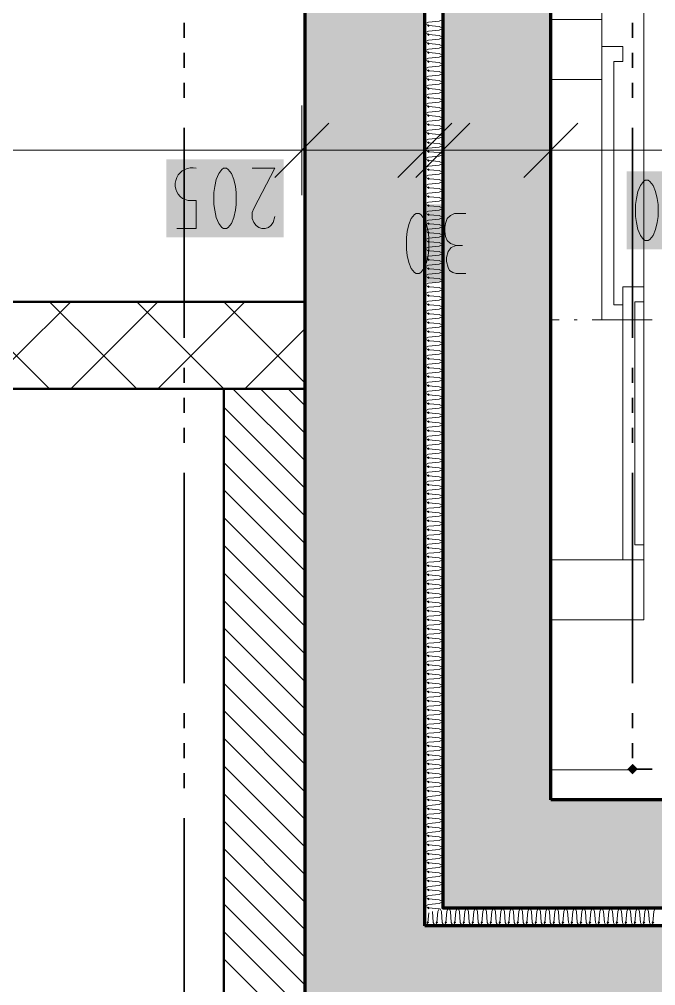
# Model space of a CAD drawing. Header units: millimetres. Extents: x 0 to 594, y 0 to 420.
# Drawn here: x 123.15 to 132.86, y 180.45 to 195.19 of the extents above; entities that cross this region are included whole.
import ezdxf

# ---------------------------------------------------------------- set-up
doc = ezdxf.new("R2010")
doc.units = ezdxf.units.MM
doc.header["$LTSCALE"] = 8
for name, color, linetype in [('PDF_Koty delkove', 7, 'Continuous'), ('PDF_Kuchyne', 7, 'Continuous'), ('PDF_Pozarni useky', 7, 'Continuous'), ('PDF_Pricky sadrokarton', 7, 'Continuous'), ('PDF_Pricky zdene', 7, 'Continuous'), ('PDF_Steny obvodove nosne', 7, 'Continuous'), ('PDF_Steny sendvic', 7, 'Continuous'), ('PDF_Steny vnitrni', 7, 'Continuous'), ('PDF_Vytah', 7, 'Continuous')]:
    doc.layers.add(name, color=color, linetype=linetype)

msp = doc.modelspace()

# ---------------------------------------------------------------- linework, layer by layer
at = {"layer": 'PDF_Koty delkove', "lineweight": 18}
for points in [[(127.46, 193.882), (127.46, 193.196), (127.46, 192.509)], [(129.338, 193.882), (129.338, 193.196), (129.338, 192.509)], [(129.612, 193.882), (129.612, 193.196), (129.612, 192.509)], [(131.261, 193.882), (131.261, 193.196), (131.261, 192.509)], [(127.872, 193.608), (127.048, 192.783)], [(129.75, 193.608), (128.925, 192.783)], [(130.025, 193.608), (129.2, 192.783)], [(131.673, 193.608), (130.849, 192.783)], [(201.784, 193.196), (201.348, 193.196), (199.465, 193.196), (196.56, 193.196), (196.288, 193.196), (188.595, 193.196), (187.267, 193.196), (178.291, 193.196), (176.368, 193.196), (151.365, 193.196), (149.67, 193.196), (131.261, 193.196), (129.612, 193.196), (129.338, 193.196), (127.46, 193.196), (111.57, 193.196), (110.242, 193.196)], [(126.705, 192.921), (127.048, 192.921), (126.729, 192.31), (126.705, 192.249), (126.705, 192.157), (126.729, 192.096), (126.766, 192.051), (126.803, 192.02), (126.852, 192.005), (126.9, 192.005), (126.95, 192.02), (126.986, 192.051), (127.023, 192.096), (127.048, 192.187)], [(132.821, 191.898), (132.857, 191.989), (132.882, 192.096), (132.895, 192.187), (132.895, 192.37), (132.882, 192.462), (132.857, 192.569), (132.821, 192.661), (132.772, 192.722), (132.747, 192.738), (132.699, 192.738), (132.674, 192.722), (132.626, 192.661), (132.589, 192.569), (132.565, 192.462), (132.552, 192.37)], [(132.552, 192.37), (132.552, 192.187), (132.565, 192.096), (132.589, 191.989), (132.626, 191.898), (132.674, 191.836), (132.699, 191.822), (132.747, 191.822), (132.772, 191.836), (132.821, 191.898)], [(129.361, 192.065), (129.324, 192.157), (129.276, 192.218), (129.251, 192.234), (129.203, 192.234), (129.178, 192.218), (129.129, 192.157), (129.092, 192.065), (129.068, 191.958), (129.056, 191.867)], [(129.961, 192.234), (129.79, 192.234), (129.729, 192.203), (129.68, 192.157), (129.655, 192.081), (129.643, 192.02), (129.643, 191.958), (129.655, 191.882), (129.68, 191.822), (129.729, 191.776), (129.814, 191.745)], [(129.056, 191.867), (129.056, 191.683), (129.068, 191.593), (129.092, 191.486), (129.129, 191.394), (129.178, 191.333), (129.203, 191.318), (129.251, 191.318), (129.276, 191.333), (129.324, 191.394), (129.361, 191.486), (129.386, 191.593), (129.399, 191.683), (129.399, 191.867), (129.386, 191.958), (129.361, 192.065)], [(129.961, 191.318), (129.814, 191.318), (129.765, 191.333), (129.716, 191.364), (129.691, 191.41), (129.667, 191.5), (129.667, 191.562), (129.691, 191.653), (129.741, 191.715), (129.814, 191.745), (129.911, 191.745)]]:
    msp.add_lwpolyline(points, dxfattribs=at)
msp.add_lwpolyline([(125.555, 192.005), (125.849, 192.005), (125.849, 192.432), (125.726, 192.432), (125.641, 192.463, -0.843855), (125.849, 192.921)], format="xyb", dxfattribs=at)
msp.add_lwpolyline([(126.118, 192.553), (126.118, 192.37), (126.131, 192.28), (126.155, 192.172), (126.192, 192.081), (126.24, 192.02), (126.265, 192.005), (126.313, 192.005), (126.338, 192.02), (126.387, 192.081), (126.423, 192.172), (126.448, 192.28), (126.461, 192.37), (126.461, 192.553), (126.448, 192.645), (126.423, 192.752), (126.387, 192.844), (126.338, 192.905), (126.313, 192.921), (126.265, 192.921), (126.24, 192.905), (126.192, 192.844), (126.155, 192.752), (126.131, 192.645)], close=True, dxfattribs=at)
at = {"layer": 'PDF_Koty delkove', "color": 7, "lineweight": 18, "true_color": 0xffffff, "transparency": 33554559}
for points in [[(127.185, 193.058), (125.394, 193.058), (127.185, 191.867), (125.394, 191.867)], [(134.206, 192.875), (132.415, 192.875), (134.206, 191.684), (132.415, 191.684)], [(130.123, 192.371), (128.919, 192.371), (130.123, 191.181), (128.919, 191.181)]]:
    msp.add_solid(points, dxfattribs=at)
at = {"layer": 'PDF_Kuchyne', "lineweight": 13}
for points in [[(126.269, 189.557), (120.774, 189.557), (110.242, 189.557), (110.242, 184.062), (120.774, 184.062), (120.774, 173.071), (115.279, 173.071), (115.279, 167.576), (126.269, 167.576), (126.269, 173.071)], [(126.269, 173.071), (126.269, 189.557)]]:
    msp.add_lwpolyline(points, dxfattribs=at)
at = {"layer": 'PDF_Pozarni useky', "lineweight": 35}
for points in [[(125.665, 194.913), (125.665, 195.142)], [(132.507, 194.913), (132.507, 195.142)], [(125.665, 194.455), (125.665, 194.684)], [(132.507, 194.455), (132.507, 194.684)], [(125.665, 193.997), (125.665, 194.226)], [(132.507, 193.997), (132.507, 194.226)], [(125.665, 190.334), (125.665, 193.539)], [(132.507, 190.334), (132.507, 193.539)], [(125.665, 189.647), (125.665, 189.876)], [(132.507, 189.647), (132.507, 189.876)], [(125.665, 189.189), (125.665, 189.418)], [(132.507, 189.189), (132.507, 189.418)], [(125.665, 188.731), (125.665, 188.96)], [(132.507, 188.731), (132.507, 188.96)], [(125.665, 185.067), (125.665, 188.273)], [(132.507, 185.067), (132.507, 188.273)], [(125.665, 184.38), (125.665, 184.609)], [(132.507, 184.38), (132.507, 184.609)], [(125.665, 183.922), (125.665, 184.151)], [(132.507, 183.922), (132.507, 184.151)], [(132.807, 183.753), (132.578, 183.753)], [(125.665, 183.465), (125.665, 183.693)], [(125.665, 179.801), (125.665, 183.007)]]:
    msp.add_lwpolyline(points, dxfattribs=at)
at = {"layer": 'PDF_Pozarni useky', "lineweight": 35, "transparency": 33554559}
for points in [[(132.587, 183.753), (132.507, 183.673), (132.507, 183.833), (132.426, 183.753)], [(132.507, 183.673), (132.426, 183.753), (132.587, 183.753), (132.507, 183.833)]]:
    msp.add_solid(points, dxfattribs=at)
at = {"layer": 'PDF_Pricky sadrokarton', "lineweight": 50}
msp.add_lwpolyline([(126.269, 171.194), (126.269, 167.576), (127.643, 167.576), (127.643, 171.194), (127.506, 171.194), (127.506, 189.557), (126.269, 189.557)], close=True, dxfattribs=at)
at = {"layer": 'PDF_Pricky sadrokarton', "lineweight": 9}
for points in [[(127.506, 188.461), (126.409, 189.557)], [(127.506, 188.882), (126.83, 189.557)], [(127.506, 189.303), (127.251, 189.557)], [(127.506, 188.04), (126.269, 189.276)], [(127.506, 187.619), (126.269, 188.855)], [(127.506, 187.198), (126.269, 188.434)], [(127.506, 186.777), (126.269, 188.013)], [(127.506, 186.356), (126.269, 187.592)], [(127.506, 185.935), (126.269, 187.171)], [(126.269, 187.171), (126.269, 187.171)], [(127.506, 185.514), (126.269, 186.75)], [(127.506, 185.093), (126.269, 186.329)], [(127.506, 184.672), (126.269, 185.908)], [(127.506, 184.251), (126.269, 185.488)], [(127.506, 183.83), (126.269, 185.067)], [(127.506, 183.409), (126.269, 184.646)], [(127.506, 182.988), (126.269, 184.225)], [(127.506, 182.567), (126.269, 183.804)], [(127.506, 182.146), (126.269, 183.383)], [(127.506, 181.725), (126.269, 182.962)], [(127.506, 181.304), (126.269, 182.541)], [(127.506, 180.883), (126.269, 182.12)], [(127.506, 180.462), (126.269, 181.699)], [(127.506, 180.042), (126.269, 181.278)], [(127.506, 179.621), (126.269, 180.857)]]:
    msp.add_lwpolyline(points, dxfattribs=at)
at = {"layer": 'PDF_Pricky zdene', "lineweight": 50}
msp.add_lwpolyline([(111.57, 189.557), (127.506, 189.557), (127.506, 190.885), (127.46, 190.885), (111.57, 190.885)], dxfattribs=at)
at = {"layer": 'PDF_Pricky zdene', "lineweight": 9}
for points in [[(123.613, 189.557), (123.11, 190.061), (122.285, 190.885)], [(123.934, 190.885), (123.11, 190.061), (122.606, 189.557)], [(124.941, 189.557), (124.438, 190.061), (123.613, 190.885)], [(125.262, 190.885), (124.438, 190.061), (123.934, 189.557)], [(126.269, 189.557), (125.766, 190.061), (124.941, 190.885)], [(126.59, 190.885), (125.766, 190.061), (125.262, 189.557)], [(127.506, 189.649), (127.094, 190.061), (126.269, 190.885)], [(127.506, 190.473), (127.094, 190.061), (126.59, 189.557)]]:
    msp.add_lwpolyline(points, dxfattribs=at)
at = {"layer": 'PDF_Steny obvodove nosne', "lineweight": 70}
for points in [[(127.506, 200.319), (127.506, 190.885), (127.506, 189.557), (127.506, 181.36)], [(129.338, 181.36), (129.338, 181.543), (129.338, 200.136), (129.338, 200.319)], [(127.506, 181.36), (127.506, 179.528), (129.109, 179.528), (135.153, 179.528), (137.352, 179.528), (149.487, 179.528), (149.487, 173.529), (149.487, 171.194), (149.487, 145.412), (149.487, 143.26), (151.319, 143.26)], [(151.319, 145.275), (151.319, 181.36), (149.487, 181.36), (129.338, 181.36)]]:
    msp.add_lwpolyline(points, dxfattribs=at)
at = {"layer": 'PDF_Steny obvodove nosne', "color": 9, "lineweight": 9, "true_color": 0xc0c0c0, "transparency": 33554559}
for points in [[(127.506, 200.319), (127.506, 181.36), (129.338, 200.319), (129.338, 181.36)], [(127.506, 179.528), (149.487, 179.528), (127.506, 181.36), (149.487, 181.36)]]:
    msp.add_solid(points, dxfattribs=at)
at = {"layer": 'PDF_Steny sendvic', "lineweight": 35}
for points in [[(129.338, 181.543), (129.338, 181.36), (149.487, 181.36), (151.319, 181.36), (151.365, 181.36), (151.365, 181.635), (151.319, 181.635), (131.261, 181.635), (129.612, 181.635), (129.612, 200.044), (131.261, 200.044), (151.319, 200.044), (151.365, 200.044), (151.365, 200.319), (151.319, 200.319), (129.338, 200.319), (129.338, 200.136)], [(129.338, 200.136), (129.338, 181.543)]]:
    msp.add_lwpolyline(points, dxfattribs=at)
at = {"layer": 'PDF_Steny sendvic', "lineweight": 9}
for points in [[(129.393, 195.153), (129.338, 195.126)], [(129.338, 195.126), (129.393, 195.098)], [(129.393, 195.153), (129.557, 195.167)], [(129.557, 195.085), (129.393, 195.098)], [(129.557, 195.167), (129.612, 195.192)], [(129.557, 195.085), (129.557, 195.085)], [(129.612, 195.06), (129.557, 195.085)], [(129.393, 195.016), (129.338, 194.988)], [(129.338, 194.988), (129.393, 194.961)], [(129.393, 195.016), (129.557, 195.029)], [(129.557, 194.947), (129.393, 194.961)], [(129.557, 195.029), (129.612, 195.054)], [(129.557, 194.947), (129.557, 194.947)], [(129.612, 194.923), (129.557, 194.947)], [(129.393, 194.879), (129.338, 194.851)], [(129.338, 194.851), (129.393, 194.824)], [(129.393, 194.879), (129.557, 194.892)], [(129.557, 194.81), (129.393, 194.824)], [(129.557, 194.892), (129.612, 194.917)], [(129.557, 194.81), (129.557, 194.81)], [(129.612, 194.785), (129.557, 194.81)], [(129.393, 194.741), (129.338, 194.714)], [(129.338, 194.714), (129.393, 194.686)], [(129.393, 194.741), (129.557, 194.755)], [(129.557, 194.673), (129.393, 194.686)], [(129.557, 194.755), (129.612, 194.779)], [(129.557, 194.673), (129.557, 194.673)], [(129.612, 194.648), (129.557, 194.673)], [(129.557, 194.617), (129.612, 194.642)], [(129.557, 194.617), (129.393, 194.604), (129.338, 194.576)], [(129.338, 194.576), (129.393, 194.549)], [(129.557, 194.535), (129.393, 194.549)], [(129.557, 194.535), (129.557, 194.535)], [(129.612, 194.51), (129.557, 194.535)], [(129.557, 194.48), (129.612, 194.505)], [(129.393, 194.466), (129.338, 194.439)], [(129.338, 194.439), (129.393, 194.411)], [(129.393, 194.466), (129.557, 194.48)], [(129.557, 194.398), (129.393, 194.411)], [(129.393, 194.329), (129.557, 194.343)], [(129.557, 194.398), (129.557, 194.398)], [(129.612, 194.373), (129.557, 194.398)], [(129.557, 194.343), (129.612, 194.367)], [(129.393, 194.329), (129.338, 194.302)], [(129.338, 194.302), (129.393, 194.274)], [(129.557, 194.26), (129.393, 194.274)], [(129.393, 194.192), (129.557, 194.205)], [(129.557, 194.26), (129.557, 194.26)], [(129.612, 194.236), (129.557, 194.26)], [(129.557, 194.205), (129.612, 194.23)], [(129.393, 194.192), (129.338, 194.164)], [(129.338, 194.164), (129.393, 194.137)], [(129.393, 194.054), (129.338, 194.027)], [(129.557, 194.123), (129.393, 194.137)], [(129.393, 194.054), (129.557, 194.068)], [(129.557, 194.123), (129.557, 194.123)], [(129.612, 194.098), (129.557, 194.123)], [(129.557, 194.068), (129.612, 194.093)], [(129.338, 194.027), (129.393, 193.999)], [(129.393, 193.917), (129.338, 193.889)], [(129.557, 193.986), (129.393, 193.999)], [(129.393, 193.917), (129.557, 193.93)], [(129.557, 193.986), (129.557, 193.986)], [(129.612, 193.961), (129.557, 193.986)], [(129.557, 193.93), (129.612, 193.955)], [(129.338, 193.889), (129.393, 193.862)], [(129.393, 193.779), (129.338, 193.752)], [(129.557, 193.848), (129.393, 193.862)], [(129.393, 193.779), (129.557, 193.793)], [(129.557, 193.848), (129.557, 193.848)], [(129.612, 193.824), (129.557, 193.848)], [(129.557, 193.793), (129.612, 193.818)], [(129.338, 193.752), (129.393, 193.725)], [(129.393, 193.642), (129.338, 193.615)], [(129.338, 193.615), (129.393, 193.587)], [(129.557, 193.711), (129.393, 193.725)], [(129.393, 193.642), (129.557, 193.656)], [(129.557, 193.711), (129.557, 193.711)], [(129.612, 193.686), (129.557, 193.711)], [(129.557, 193.656), (129.612, 193.68)], [(129.393, 193.505), (129.338, 193.477)], [(129.338, 193.477), (129.393, 193.45)], [(129.557, 193.574), (129.393, 193.587)], [(129.393, 193.505), (129.557, 193.518)], [(129.557, 193.574), (129.557, 193.574)], [(129.612, 193.549), (129.557, 193.574)], [(129.557, 193.518), (129.612, 193.543)], [(129.393, 193.367), (129.338, 193.34)], [(129.338, 193.34), (129.393, 193.312)], [(129.557, 193.436), (129.393, 193.45)], [(129.393, 193.367), (129.557, 193.381)], [(129.557, 193.299), (129.393, 193.312)], [(129.557, 193.436), (129.557, 193.436)], [(129.612, 193.411), (129.557, 193.436)], [(129.557, 193.381), (129.612, 193.406)], [(129.393, 193.23), (129.338, 193.202)], [(129.338, 193.202), (129.393, 193.175)], [(129.393, 193.23), (129.557, 193.244)], [(129.557, 193.161), (129.393, 193.175)], [(129.557, 193.299), (129.557, 193.299)], [(129.612, 193.274), (129.557, 193.299)], [(129.557, 193.244), (129.612, 193.268)], [(129.393, 193.093), (129.338, 193.065)], [(129.338, 193.065), (129.393, 193.038)], [(129.393, 193.093), (129.557, 193.106)], [(129.557, 193.024), (129.393, 193.038)], [(129.557, 193.161), (129.557, 193.161)], [(129.612, 193.137), (129.557, 193.161)], [(129.557, 193.106), (129.612, 193.131)], [(129.557, 193.024), (129.557, 193.024)], [(129.612, 192.999), (129.557, 193.024)], [(129.393, 192.955), (129.338, 192.928)], [(129.338, 192.928), (129.393, 192.9)], [(129.393, 192.955), (129.557, 192.969)], [(129.557, 192.887), (129.393, 192.9)], [(129.557, 192.969), (129.612, 192.993)], [(129.557, 192.887), (129.557, 192.887)], [(129.612, 192.862), (129.557, 192.887)], [(129.393, 192.818), (129.338, 192.79)], [(129.338, 192.79), (129.393, 192.763)], [(129.393, 192.818), (129.557, 192.831)], [(129.557, 192.749), (129.393, 192.763)], [(129.557, 192.831), (129.612, 192.856)], [(129.557, 192.749), (129.557, 192.749)], [(129.612, 192.724), (129.557, 192.749)], [(129.393, 192.68), (129.338, 192.653)], [(129.338, 192.653), (129.393, 192.625)], [(129.393, 192.68), (129.557, 192.694)], [(129.557, 192.612), (129.393, 192.625)], [(129.557, 192.694), (129.612, 192.719)], [(129.557, 192.612), (129.557, 192.612)], [(129.612, 192.587), (129.557, 192.612)], [(129.557, 192.557), (129.612, 192.581)], [(129.393, 192.543), (129.338, 192.516)], [(129.338, 192.516), (129.393, 192.488)], [(129.393, 192.543), (129.557, 192.557)], [(129.557, 192.474), (129.393, 192.488)], [(129.557, 192.474), (129.557, 192.474)], [(129.612, 192.45), (129.557, 192.474)], [(129.557, 192.419), (129.612, 192.444)], [(129.393, 192.406), (129.338, 192.378)], [(129.338, 192.378), (129.393, 192.351)], [(129.393, 192.406), (129.557, 192.419)], [(129.557, 192.337), (129.393, 192.351)], [(129.393, 192.268), (129.557, 192.282)], [(129.557, 192.337), (129.557, 192.337)], [(129.612, 192.312), (129.557, 192.337)], [(129.557, 192.282), (129.612, 192.307)], [(129.393, 192.268), (129.338, 192.241)], [(129.338, 192.241), (129.393, 192.213)], [(129.393, 192.131), (129.338, 192.103)], [(129.557, 192.2), (129.393, 192.213)], [(129.393, 192.131), (129.557, 192.144)], [(129.557, 192.2), (129.557, 192.2)], [(129.612, 192.175), (129.557, 192.2)], [(129.557, 192.144), (129.612, 192.169)], [(129.338, 192.103), (129.393, 192.076)], [(129.393, 191.993), (129.338, 191.966)], [(129.557, 192.062), (129.393, 192.076)], [(129.393, 191.993), (129.557, 192.007)], [(129.557, 192.062), (129.557, 192.062)], [(129.612, 192.038), (129.557, 192.062)], [(129.557, 192.007), (129.612, 192.032)], [(129.338, 191.966), (129.393, 191.939)], [(129.393, 191.856), (129.338, 191.829)], [(129.557, 191.925), (129.393, 191.939)], [(129.393, 191.856), (129.557, 191.87)], [(129.557, 191.925), (129.557, 191.925)], [(129.612, 191.9), (129.557, 191.925)], [(129.557, 191.87), (129.612, 191.894)], [(129.338, 191.829), (129.393, 191.801)], [(129.557, 191.732), (129.393, 191.719), (129.338, 191.691)], [(129.338, 191.691), (129.393, 191.664)], [(129.557, 191.788), (129.393, 191.801)], [(129.557, 191.788), (129.557, 191.788)], [(129.557, 191.788), (129.557, 191.788)], [(129.612, 191.763), (129.557, 191.788)], [(129.557, 191.732), (129.612, 191.757)], [(129.557, 191.595), (129.393, 191.581), (129.338, 191.554)], [(129.338, 191.554), (129.393, 191.526)], [(129.557, 191.65), (129.393, 191.664)], [(129.557, 191.65), (129.557, 191.65)], [(129.612, 191.625), (129.557, 191.65)], [(129.557, 191.595), (129.612, 191.62)], [(129.557, 191.458), (129.393, 191.444), (129.338, 191.416)], [(129.338, 191.416), (129.393, 191.389)], [(129.557, 191.513), (129.393, 191.526)], [(129.557, 191.513), (129.557, 191.513)], [(129.612, 191.488), (129.557, 191.513)], [(129.557, 191.458), (129.612, 191.482)], [(129.557, 191.32), (129.393, 191.307), (129.338, 191.279)], [(129.338, 191.279), (129.393, 191.252)], [(129.557, 191.375), (129.393, 191.389)], [(129.557, 191.238), (129.393, 191.252)], [(129.557, 191.375), (129.557, 191.375)], [(129.612, 191.351), (129.557, 191.375)], [(129.557, 191.32), (129.612, 191.345)], [(129.557, 191.183), (129.393, 191.169), (129.338, 191.142)], [(129.338, 191.142), (129.393, 191.114)], [(129.557, 191.101), (129.393, 191.114)], [(129.557, 191.238), (129.557, 191.238)], [(129.612, 191.213), (129.557, 191.238)], [(129.557, 191.183), (129.612, 191.208)], [(129.557, 191.101), (129.557, 191.101)], [(129.612, 191.076), (129.557, 191.101)], [(129.393, 191.032), (129.338, 191.004)], [(129.338, 191.004), (129.393, 190.977)], [(129.393, 191.032), (129.557, 191.045)], [(129.557, 190.963), (129.393, 190.977)], [(129.557, 191.045), (129.612, 191.07)], [(129.557, 190.963), (129.557, 190.963)], [(129.612, 190.939), (129.557, 190.963)], [(129.557, 190.908), (129.393, 190.894), (129.338, 190.867)], [(129.338, 190.867), (129.393, 190.839)], [(129.557, 190.826), (129.393, 190.839)], [(129.557, 190.908), (129.612, 190.933)], [(129.557, 190.826), (129.557, 190.826)], [(129.612, 190.801), (129.557, 190.826)], [(129.557, 190.771), (129.393, 190.757), (129.338, 190.73)], [(129.338, 190.73), (129.393, 190.702)], [(129.557, 190.688), (129.393, 190.702)], [(129.557, 190.771), (129.612, 190.795)], [(129.557, 190.688), (129.557, 190.688)], [(129.612, 190.664), (129.557, 190.688)], [(129.557, 190.633), (129.612, 190.658)], [(129.557, 190.633), (129.393, 190.62), (129.338, 190.592)], [(129.338, 190.592), (129.393, 190.565)], [(129.557, 190.551), (129.393, 190.565)], [(129.557, 190.551), (129.557, 190.551)], [(129.612, 190.526), (129.557, 190.551)], [(129.557, 190.496), (129.612, 190.521)], [(129.557, 190.496), (129.393, 190.482), (129.338, 190.455)], [(129.338, 190.455), (129.393, 190.427)], [(129.557, 190.414), (129.393, 190.427)], [(129.557, 190.414), (129.557, 190.414)], [(129.612, 190.389), (129.557, 190.414)], [(129.557, 190.359), (129.612, 190.383)], [(129.393, 190.345), (129.338, 190.317)], [(129.338, 190.317), (129.393, 190.29)], [(129.557, 190.221), (129.393, 190.208), (129.338, 190.18)], [(129.393, 190.345), (129.557, 190.359)], [(129.557, 190.276), (129.393, 190.29)], [(129.557, 190.276), (129.557, 190.276)], [(129.612, 190.252), (129.557, 190.276)], [(129.557, 190.221), (129.612, 190.246)], [(129.338, 190.18), (129.393, 190.153)], [(129.557, 190.084), (129.393, 190.07), (129.338, 190.043)], [(129.557, 190.139), (129.393, 190.153)], [(129.557, 190.139), (129.557, 190.139)], [(129.612, 190.114), (129.557, 190.139)], [(129.557, 190.084), (129.612, 190.108)], [(129.338, 190.043), (129.393, 190.015)], [(129.557, 189.946), (129.393, 189.933), (129.338, 189.905)], [(129.557, 190.002), (129.393, 190.015)], [(129.557, 190.002), (129.557, 190.002)], [(129.612, 189.977), (129.557, 190.002)], [(129.557, 189.946), (129.612, 189.971)], [(129.338, 189.905), (129.393, 189.878)], [(129.557, 189.809), (129.393, 189.795), (129.338, 189.768)], [(129.557, 189.864), (129.393, 189.878)], [(129.557, 189.864), (129.557, 189.864)], [(129.612, 189.839), (129.557, 189.864)], [(129.557, 189.809), (129.612, 189.834)], [(129.338, 189.768), (129.393, 189.74)], [(129.557, 189.672), (129.393, 189.658), (129.338, 189.631)], [(129.338, 189.631), (129.393, 189.603)], [(129.557, 189.727), (129.393, 189.74)], [(129.557, 189.727), (129.557, 189.727)], [(129.612, 189.702), (129.557, 189.727)], [(129.557, 189.672), (129.612, 189.696)], [(129.557, 189.534), (129.393, 189.521), (129.338, 189.493)], [(129.338, 189.493), (129.393, 189.466)], [(129.557, 189.589), (129.393, 189.603)], [(129.557, 189.589), (129.557, 189.589)], [(129.612, 189.565), (129.557, 189.589)], [(129.557, 189.534), (129.612, 189.559)], [(129.557, 189.397), (129.393, 189.383), (129.338, 189.356)], [(129.338, 189.356), (129.393, 189.328)], [(129.557, 189.452), (129.393, 189.466)], [(129.557, 189.452), (129.557, 189.452)], [(129.612, 189.427), (129.557, 189.452)], [(129.557, 189.397), (129.612, 189.422)], [(129.557, 189.259), (129.393, 189.246), (129.338, 189.218)], [(129.338, 189.218), (129.393, 189.191)], [(129.557, 189.315), (129.393, 189.328)], [(129.557, 189.177), (129.393, 189.191)], [(129.557, 189.315), (129.557, 189.315)], [(129.612, 189.29), (129.557, 189.315)], [(129.557, 189.259), (129.612, 189.284)], [(129.557, 189.122), (129.393, 189.108), (129.338, 189.081)], [(129.338, 189.081), (129.393, 189.054)], [(129.557, 189.04), (129.393, 189.054)], [(129.557, 189.177), (129.557, 189.177)], [(129.612, 189.153), (129.557, 189.177)], [(129.557, 189.122), (129.612, 189.147)], [(129.557, 189.04), (129.557, 189.04)], [(129.612, 189.015), (129.557, 189.04)], [(129.557, 188.985), (129.393, 188.971), (129.338, 188.944)], [(129.338, 188.944), (129.393, 188.916)], [(129.557, 188.903), (129.393, 188.916)], [(129.557, 188.985), (129.612, 189.009)], [(129.557, 188.903), (129.557, 188.903)], [(129.612, 188.878), (129.557, 188.903)], [(129.557, 188.847), (129.393, 188.834), (129.338, 188.806)], [(129.338, 188.806), (129.393, 188.779)], [(129.557, 188.765), (129.393, 188.779)], [(129.557, 188.847), (129.612, 188.872)], [(129.557, 188.765), (129.557, 188.765)], [(129.612, 188.74), (129.557, 188.765)], [(129.557, 188.71), (129.393, 188.696), (129.338, 188.669)], [(129.338, 188.669), (129.393, 188.641)], [(129.557, 188.628), (129.393, 188.641)], [(129.557, 188.71), (129.612, 188.735)], [(129.557, 188.628), (129.557, 188.628)], [(129.612, 188.603), (129.557, 188.628)], [(129.557, 188.573), (129.612, 188.597)], [(129.557, 188.573), (129.393, 188.559), (129.338, 188.531)], [(129.338, 188.531), (129.393, 188.504)], [(129.557, 188.49), (129.393, 188.504)], [(129.557, 188.49), (129.557, 188.49)], [(129.612, 188.466), (129.557, 188.49)], [(129.557, 188.435), (129.612, 188.46)], [(129.393, 188.422), (129.338, 188.394)], [(129.338, 188.394), (129.393, 188.367)], [(129.393, 188.422), (129.557, 188.435)], [(129.557, 188.353), (129.393, 188.367)], [(129.393, 188.284), (129.557, 188.298)], [(129.557, 188.353), (129.557, 188.353)], [(129.612, 188.328), (129.557, 188.353)], [(129.557, 188.298), (129.612, 188.323)], [(129.393, 188.284), (129.338, 188.257)], [(129.338, 188.257), (129.393, 188.229)], [(129.557, 188.216), (129.393, 188.229)], [(129.393, 188.147), (129.557, 188.16)], [(129.557, 188.216), (129.557, 188.216)], [(129.612, 188.191), (129.557, 188.216)], [(129.557, 188.16), (129.612, 188.185)], [(129.393, 188.147), (129.338, 188.119)], [(129.338, 188.119), (129.393, 188.092)], [(129.393, 188.009), (129.338, 187.982)], [(129.557, 188.078), (129.393, 188.092)], [(129.393, 188.009), (129.557, 188.023)], [(129.557, 188.078), (129.557, 188.078)], [(129.612, 188.054), (129.557, 188.078)], [(129.557, 188.023), (129.612, 188.048)], [(129.338, 187.982), (129.393, 187.954)], [(129.393, 187.872), (129.338, 187.845)], [(129.557, 187.941), (129.393, 187.954)], [(129.393, 187.872), (129.557, 187.886), (129.612, 187.91)], [(129.557, 187.941), (129.557, 187.941)], [(129.612, 187.916), (129.557, 187.941)], [(129.338, 187.845), (129.393, 187.817)], [(129.393, 187.735), (129.338, 187.707)], [(129.338, 187.707), (129.393, 187.68)], [(129.557, 187.803), (129.393, 187.817)], [(129.393, 187.735), (129.557, 187.748)], [(129.557, 187.803), (129.557, 187.803)], [(129.612, 187.779), (129.557, 187.803)], [(129.557, 187.748), (129.612, 187.773)], [(129.393, 187.597), (129.338, 187.57)], [(129.338, 187.57), (129.393, 187.542)], [(129.557, 187.666), (129.393, 187.68)], [(129.393, 187.597), (129.557, 187.611)], [(129.557, 187.666), (129.557, 187.666)], [(129.612, 187.641), (129.557, 187.666)], [(129.557, 187.611), (129.612, 187.636)], [(129.393, 187.46), (129.338, 187.432)], [(129.338, 187.432), (129.393, 187.405)], [(129.557, 187.529), (129.393, 187.542)], [(129.393, 187.46), (129.557, 187.473)], [(129.557, 187.529), (129.557, 187.529)], [(129.612, 187.504), (129.557, 187.529)], [(129.557, 187.473), (129.612, 187.498)], [(129.393, 187.323), (129.338, 187.295)], [(129.338, 187.295), (129.393, 187.268)], [(129.557, 187.391), (129.393, 187.405)], [(129.393, 187.323), (129.557, 187.336)], [(129.557, 187.254), (129.393, 187.268)], [(129.557, 187.391), (129.557, 187.391)], [(129.612, 187.367), (129.557, 187.391)], [(129.557, 187.336), (129.612, 187.361)], [(129.393, 187.185), (129.338, 187.158)], [(129.338, 187.158), (129.393, 187.13)], [(129.393, 187.185), (129.557, 187.199)], [(129.557, 187.117), (129.393, 187.13)], [(129.557, 187.254), (129.557, 187.254)], [(129.612, 187.229), (129.557, 187.254)], [(129.557, 187.199), (129.612, 187.223)], [(129.393, 187.048), (129.338, 187.02)], [(129.338, 187.02), (129.393, 186.993)], [(129.393, 187.048), (129.557, 187.061)], [(129.557, 186.979), (129.393, 186.993)], [(129.557, 187.117), (129.557, 187.117)], [(129.612, 187.092), (129.557, 187.117)], [(129.557, 187.061), (129.612, 187.086)], [(129.557, 186.979), (129.557, 186.979)], [(129.612, 186.954), (129.557, 186.979)], [(129.393, 186.91), (129.338, 186.883)], [(129.338, 186.883), (129.393, 186.855)], [(129.393, 186.91), (129.557, 186.924)], [(129.557, 186.842), (129.393, 186.855)], [(129.557, 186.924), (129.612, 186.949)], [(129.557, 186.842), (129.557, 186.842)], [(129.612, 186.817), (129.557, 186.842)], [(129.393, 186.773), (129.338, 186.746)], [(129.338, 186.746), (129.393, 186.718)], [(129.393, 186.773), (129.557, 186.787)], [(129.557, 186.704), (129.393, 186.718)], [(129.557, 186.787), (129.612, 186.811)], [(129.557, 186.704), (129.557, 186.704)], [(129.612, 186.68), (129.557, 186.704)], [(129.393, 186.636), (129.338, 186.608)], [(129.338, 186.608), (129.393, 186.581)], [(129.393, 186.636), (129.557, 186.649)], [(129.557, 186.567), (129.393, 186.581)], [(129.557, 186.649), (129.612, 186.674)], [(129.557, 186.567), (129.557, 186.567)], [(129.612, 186.542), (129.557, 186.567)], [(129.557, 186.512), (129.612, 186.537)], [(129.393, 186.498), (129.338, 186.471)], [(129.338, 186.471), (129.393, 186.443)], [(129.393, 186.498), (129.557, 186.512)], [(129.557, 186.43), (129.393, 186.443)], [(129.393, 186.361), (129.557, 186.374), (129.612, 186.399)], [(129.557, 186.43), (129.557, 186.43)], [(129.612, 186.405), (129.557, 186.43)], [(129.393, 186.361), (129.338, 186.333)], [(129.338, 186.333), (129.393, 186.306)], [(129.557, 186.292), (129.393, 186.306)], [(129.393, 186.223), (129.557, 186.237)], [(129.557, 186.292), (129.557, 186.292)], [(129.612, 186.268), (129.557, 186.292)], [(129.557, 186.237), (129.612, 186.262)], [(129.393, 186.223), (129.338, 186.196)], [(129.338, 186.196), (129.393, 186.169)], [(129.393, 186.086), (129.338, 186.059)], [(129.557, 186.155), (129.393, 186.169)], [(129.393, 186.086), (129.557, 186.1)], [(129.557, 186.155), (129.557, 186.155)], [(129.612, 186.13), (129.557, 186.155)], [(129.557, 186.1), (129.612, 186.124)], [(129.338, 186.059), (129.393, 186.031)], [(129.393, 185.949), (129.338, 185.921)], [(129.557, 186.018), (129.393, 186.031)], [(129.393, 185.949), (129.557, 185.962)], [(129.557, 186.018), (129.557, 186.018)], [(129.612, 185.993), (129.557, 186.018)], [(129.557, 185.962), (129.612, 185.987)], [(129.338, 185.921), (129.393, 185.894)], [(129.393, 185.811), (129.338, 185.784)], [(129.557, 185.88), (129.393, 185.894)], [(129.393, 185.811), (129.557, 185.825), (129.612, 185.85)], [(129.557, 185.88), (129.557, 185.88)], [(129.612, 185.855), (129.557, 185.88)], [(129.338, 185.784), (129.393, 185.756)], [(129.393, 185.674), (129.338, 185.646)], [(129.338, 185.646), (129.393, 185.619)], [(129.557, 185.743), (129.393, 185.756)], [(129.393, 185.674), (129.557, 185.688)], [(129.557, 185.743), (129.557, 185.743)], [(129.612, 185.718), (129.557, 185.743)], [(129.557, 185.688), (129.612, 185.712)], [(129.393, 185.537), (129.338, 185.509)], [(129.338, 185.509), (129.393, 185.482)], [(129.557, 185.605), (129.393, 185.619)], [(129.393, 185.537), (129.557, 185.55)], [(129.557, 185.605), (129.557, 185.605)], [(129.612, 185.581), (129.557, 185.605)], [(129.557, 185.55), (129.612, 185.575)], [(129.393, 185.399), (129.338, 185.372)], [(129.338, 185.372), (129.393, 185.344)], [(129.557, 185.468), (129.393, 185.482)], [(129.393, 185.399), (129.557, 185.413)], [(129.557, 185.468), (129.557, 185.468)], [(129.612, 185.443), (129.557, 185.468)], [(129.557, 185.413), (129.612, 185.438)], [(129.393, 185.262), (129.338, 185.234)], [(129.338, 185.234), (129.393, 185.207)], [(129.557, 185.331), (129.393, 185.344)], [(129.393, 185.262), (129.557, 185.275)], [(129.557, 185.193), (129.393, 185.207)], [(129.557, 185.331), (129.557, 185.331)], [(129.612, 185.306), (129.557, 185.331)], [(129.557, 185.275), (129.612, 185.3)], [(129.393, 185.124), (129.338, 185.097)], [(129.338, 185.097), (129.393, 185.069)], [(129.393, 185.124), (129.557, 185.138)], [(129.557, 185.056), (129.393, 185.069)], [(129.557, 185.193), (129.557, 185.193)], [(129.612, 185.169), (129.557, 185.193)], [(129.557, 185.138), (129.612, 185.163)], [(129.557, 185.056), (129.557, 185.056)], [(129.557, 185.056), (129.557, 185.056)], [(129.612, 185.031), (129.557, 185.056)], [(129.393, 184.987), (129.338, 184.96)], [(129.338, 184.96), (129.393, 184.932)], [(129.393, 184.987), (129.557, 185.001)], [(129.557, 184.918), (129.393, 184.932)], [(129.557, 185.001), (129.612, 185.025)], [(129.557, 184.918), (129.557, 184.918)], [(129.612, 184.894), (129.557, 184.918)], [(129.393, 184.85), (129.338, 184.822)], [(129.338, 184.822), (129.393, 184.795)], [(129.393, 184.85), (129.557, 184.863)], [(129.557, 184.781), (129.393, 184.795)], [(129.557, 184.863), (129.612, 184.888)], [(129.557, 184.781), (129.557, 184.781)], [(129.612, 184.756), (129.557, 184.781)], [(129.393, 184.712), (129.338, 184.685)], [(129.338, 184.685), (129.393, 184.657)], [(129.393, 184.712), (129.557, 184.726)], [(129.557, 184.644), (129.393, 184.657)], [(129.557, 184.726), (129.612, 184.751)], [(129.557, 184.644), (129.557, 184.644)], [(129.612, 184.619), (129.557, 184.644)], [(129.557, 184.588), (129.612, 184.613)], [(129.393, 184.575), (129.338, 184.547)], [(129.338, 184.547), (129.393, 184.52)], [(129.393, 184.575), (129.557, 184.588)], [(129.557, 184.506), (129.393, 184.52)], [(129.557, 184.506), (129.557, 184.506)], [(129.612, 184.482), (129.557, 184.506)], [(129.557, 184.451), (129.612, 184.476)], [(129.393, 184.438), (129.338, 184.41)], [(129.338, 184.41), (129.393, 184.383)], [(129.393, 184.438), (129.557, 184.451)], [(129.557, 184.369), (129.393, 184.383)], [(129.557, 184.369), (129.557, 184.369)], [(129.612, 184.344), (129.557, 184.369)], [(129.557, 184.314), (129.612, 184.338)], [(129.393, 184.3), (129.338, 184.273)], [(129.338, 184.273), (129.393, 184.245)], [(129.393, 184.3), (129.557, 184.314)], [(129.557, 184.232), (129.393, 184.245)], [(129.393, 184.163), (129.557, 184.176)], [(129.557, 184.232), (129.557, 184.232)], [(129.612, 184.207), (129.557, 184.232)], [(129.557, 184.176), (129.612, 184.201)], [(129.393, 184.163), (129.338, 184.135)], [(129.338, 184.135), (129.393, 184.108)], [(129.393, 184.025), (129.338, 183.998)], [(129.557, 184.094), (129.393, 184.108)], [(129.393, 184.025), (129.557, 184.039)], [(129.557, 184.094), (129.557, 184.094)], [(129.612, 184.069), (129.557, 184.094)], [(129.557, 184.039), (129.612, 184.064)], [(129.338, 183.998), (129.393, 183.97)], [(129.393, 183.888), (129.338, 183.86)], [(129.557, 183.957), (129.393, 183.97)], [(129.393, 183.888), (129.557, 183.902)], [(129.557, 183.957), (129.557, 183.957)], [(129.612, 183.932), (129.557, 183.957)], [(129.557, 183.902), (129.612, 183.926)], [(129.557, 183.819), (129.393, 183.833), (129.338, 183.86)], [(129.393, 183.751), (129.338, 183.723)], [(129.393, 183.751), (129.557, 183.764)], [(129.557, 183.819), (129.557, 183.819)], [(129.612, 183.795), (129.557, 183.819)], [(129.557, 183.764), (129.612, 183.789)], [(129.338, 183.723), (129.393, 183.696)], [(129.393, 183.613), (129.338, 183.586)], [(129.338, 183.586), (129.393, 183.558)], [(129.557, 183.682), (129.393, 183.696)], [(129.393, 183.613), (129.557, 183.627)], [(129.557, 183.682), (129.557, 183.682)], [(129.612, 183.657), (129.557, 183.682)], [(129.557, 183.627), (129.612, 183.652)], [(129.393, 183.476), (129.338, 183.448)], [(129.338, 183.448), (129.393, 183.421)], [(129.557, 183.545), (129.393, 183.558)], [(129.393, 183.476), (129.557, 183.489)], [(129.557, 183.545), (129.557, 183.545)], [(129.612, 183.52), (129.557, 183.545)], [(129.557, 183.489), (129.612, 183.514)], [(129.393, 183.338), (129.338, 183.311)], [(129.557, 183.27), (129.393, 183.283), (129.338, 183.311)], [(129.557, 183.407), (129.393, 183.421)], [(129.393, 183.338), (129.557, 183.352)], [(129.557, 183.407), (129.557, 183.407)], [(129.612, 183.383), (129.557, 183.407)], [(129.557, 183.352), (129.612, 183.377)], [(129.393, 183.201), (129.338, 183.174)], [(129.338, 183.174), (129.393, 183.146)], [(129.393, 183.201), (129.557, 183.215)], [(129.557, 183.133), (129.393, 183.146)], [(129.557, 183.27), (129.557, 183.27)], [(129.612, 183.245), (129.557, 183.27)], [(129.557, 183.215), (129.612, 183.239)], [(129.393, 183.064), (129.338, 183.036)], [(129.338, 183.036), (129.393, 183.009)], [(129.393, 183.064), (129.557, 183.077)], [(129.557, 182.995), (129.393, 183.009)], [(129.557, 183.133), (129.557, 183.133)], [(129.612, 183.108), (129.557, 183.133)], [(129.557, 183.077), (129.612, 183.102)], [(129.557, 182.995), (129.557, 182.995)], [(129.612, 182.97), (129.557, 182.995)], [(129.393, 182.926), (129.338, 182.899)], [(129.338, 182.899), (129.393, 182.871)], [(129.393, 182.926), (129.557, 182.94)], [(129.557, 182.858), (129.393, 182.871)], [(129.557, 182.94), (129.612, 182.965)], [(129.557, 182.858), (129.557, 182.858)], [(129.612, 182.833), (129.557, 182.858)], [(129.393, 182.789), (129.338, 182.761)], [(129.338, 182.761), (129.393, 182.734)], [(129.393, 182.789), (129.557, 182.803)], [(129.557, 182.72), (129.393, 182.734)], [(129.557, 182.803), (129.612, 182.827)], [(129.557, 182.72), (129.557, 182.72)], [(129.612, 182.696), (129.557, 182.72)], [(129.393, 182.652), (129.338, 182.624)], [(129.338, 182.624), (129.393, 182.597)], [(129.393, 182.652), (129.557, 182.665)], [(129.557, 182.583), (129.393, 182.597)], [(129.557, 182.665), (129.612, 182.69)], [(129.557, 182.583), (129.557, 182.583)], [(129.612, 182.558), (129.557, 182.583)], [(129.557, 182.528), (129.612, 182.552)], [(129.393, 182.514), (129.338, 182.487)], [(129.338, 182.487), (129.393, 182.459)], [(129.393, 182.514), (129.557, 182.528)], [(129.557, 182.446), (129.393, 182.459)], [(129.557, 182.446), (129.557, 182.446)], [(129.612, 182.421), (129.557, 182.446)], [(129.557, 182.39), (129.612, 182.415)], [(129.393, 182.377), (129.338, 182.349)], [(129.338, 182.349), (129.393, 182.322)], [(129.393, 182.377), (129.557, 182.39)], [(129.557, 182.308), (129.393, 182.322)], [(129.393, 182.239), (129.557, 182.253)], [(129.557, 182.308), (129.557, 182.308)], [(129.612, 182.283), (129.557, 182.308)], [(129.557, 182.253), (129.612, 182.278)], [(129.393, 182.239), (129.338, 182.212)], [(129.338, 182.212), (129.393, 182.184)], [(129.557, 182.171), (129.393, 182.184)], [(129.393, 182.102), (129.557, 182.116)], [(129.557, 182.171), (129.557, 182.171)], [(129.612, 182.146), (129.557, 182.171)], [(129.557, 182.116), (129.612, 182.14)], [(129.393, 182.102), (129.338, 182.075)], [(129.338, 182.075), (129.393, 182.047)], [(129.393, 181.965), (129.338, 181.937)], [(129.557, 182.033), (129.393, 182.047)], [(129.393, 181.965), (129.557, 181.978)], [(129.557, 182.033), (129.557, 182.033)], [(129.612, 182.009), (129.557, 182.033)], [(129.557, 181.978), (129.612, 182.003)], [(129.338, 181.937), (129.393, 181.91)], [(129.393, 181.827), (129.338, 181.8)], [(129.557, 181.896), (129.393, 181.91)], [(129.393, 181.827), (129.557, 181.841)], [(129.557, 181.896), (129.557, 181.896)], [(129.612, 181.871), (129.557, 181.896)], [(129.557, 181.841), (129.612, 181.866)], [(129.338, 181.8), (129.393, 181.772)], [(129.393, 181.69), (129.338, 181.662)], [(129.338, 181.662), (129.393, 181.635)], [(129.557, 181.759), (129.393, 181.772)], [(129.393, 181.69), (129.557, 181.703)], [(129.557, 181.759), (129.557, 181.759)], [(129.612, 181.734), (129.557, 181.759)], [(129.557, 181.703), (129.612, 181.728)], [(129.396, 181.563), (129.383, 181.415)], [(129.557, 181.621), (129.393, 181.635)], [(129.452, 181.58), (129.452, 181.581)], [(129.466, 181.415), (129.452, 181.58)], [(129.534, 181.58), (129.521, 181.415)], [(129.55, 181.614), (129.534, 181.58)], [(129.534, 181.58), (129.534, 181.58)], [(129.557, 181.621), (129.557, 181.621)], [(129.563, 181.619), (129.557, 181.621)], [(129.59, 181.58), (129.571, 181.621)], [(129.603, 181.415), (129.59, 181.58)], [(129.672, 181.58), (129.658, 181.415)], [(129.697, 181.635), (129.672, 181.58)], [(129.672, 181.58), (129.672, 181.58)], [(129.727, 181.58), (129.702, 181.635)], [(129.741, 181.415), (129.727, 181.58)], [(129.809, 181.58), (129.796, 181.415)], [(129.834, 181.635), (129.809, 181.58)], [(129.809, 181.58), (129.809, 181.58)], [(129.864, 181.58), (129.84, 181.635)], [(129.878, 181.415), (129.864, 181.58)], [(129.947, 181.58), (129.933, 181.415)], [(129.971, 181.635), (129.947, 181.58)], [(129.947, 181.58), (129.947, 181.58)], [(130.002, 181.58), (129.977, 181.635)], [(130.015, 181.415), (130.002, 181.58)], [(130.084, 181.58), (130.07, 181.415)], [(130.109, 181.635), (130.084, 181.58)], [(130.084, 181.58), (130.084, 181.58)], [(130.139, 181.58), (130.114, 181.635)], [(130.153, 181.415), (130.139, 181.58)], [(130.221, 181.58), (130.208, 181.415)], [(130.246, 181.635), (130.221, 181.58)], [(130.221, 181.58), (130.221, 181.58)], [(130.277, 181.58), (130.252, 181.635)], [(130.29, 181.415), (130.277, 181.58)], [(130.359, 181.58), (130.345, 181.415)], [(130.383, 181.635), (130.359, 181.58)], [(130.359, 181.58), (130.359, 181.58)], [(130.414, 181.58), (130.389, 181.635)], [(130.428, 181.415), (130.414, 181.58)], [(130.496, 181.58), (130.483, 181.415)], [(130.521, 181.635), (130.496, 181.58)], [(130.496, 181.58), (130.496, 181.58)], [(130.551, 181.58), (130.527, 181.635)], [(130.565, 181.415), (130.551, 181.58)], [(130.633, 181.58), (130.62, 181.415)], [(130.658, 181.635), (130.633, 181.58)], [(130.633, 181.58), (130.633, 181.58)], [(130.689, 181.58), (130.664, 181.635)], [(130.702, 181.415), (130.689, 181.58)], [(130.771, 181.58), (130.757, 181.415)], [(130.796, 181.635), (130.771, 181.58)], [(130.771, 181.58), (130.771, 181.58)], [(130.826, 181.58), (130.801, 181.635)], [(130.84, 181.415), (130.826, 181.58)], [(130.908, 181.58), (130.895, 181.415)], [(130.933, 181.635), (130.908, 181.58)], [(130.908, 181.58), (130.908, 181.58)], [(130.963, 181.58), (130.939, 181.635)], [(130.977, 181.415), (130.963, 181.58)], [(131.046, 181.58), (131.032, 181.415)], [(131.07, 181.635), (131.046, 181.58)], [(131.046, 181.58), (131.046, 181.58)], [(131.101, 181.58), (131.076, 181.635)], [(131.114, 181.415), (131.101, 181.58)], [(131.183, 181.58), (131.169, 181.415)], [(131.208, 181.635), (131.183, 181.58)], [(131.183, 181.58), (131.183, 181.58)], [(131.238, 181.58), (131.214, 181.635)], [(131.252, 181.415), (131.238, 181.58)], [(131.32, 181.58), (131.307, 181.415)], [(131.345, 181.635), (131.32, 181.58)], [(131.32, 181.58), (131.32, 181.58)], [(131.376, 181.58), (131.351, 181.635)], [(131.389, 181.415), (131.376, 181.58)], [(131.458, 181.58), (131.444, 181.415)], [(131.483, 181.635), (131.458, 181.58)], [(131.458, 181.58), (131.458, 181.58)], [(131.513, 181.58), (131.488, 181.635)], [(131.527, 181.415), (131.513, 181.58)], [(131.595, 181.58), (131.582, 181.415)], [(131.62, 181.635), (131.595, 181.58)], [(131.595, 181.58), (131.595, 181.58)], [(131.65, 181.58), (131.626, 181.635)], [(131.664, 181.415), (131.65, 181.58)], [(131.733, 181.58), (131.719, 181.415)], [(131.757, 181.635), (131.733, 181.58)], [(131.733, 181.58), (131.733, 181.58)], [(131.788, 181.58), (131.763, 181.635)], [(131.801, 181.415), (131.788, 181.58)], [(131.87, 181.58), (131.856, 181.415)], [(131.895, 181.635), (131.87, 181.58)], [(131.87, 181.58), (131.87, 181.58)], [(131.925, 181.58), (131.9, 181.635)], [(131.939, 181.415), (131.925, 181.58)], [(132.007, 181.58), (131.994, 181.415)], [(132.032, 181.635), (132.007, 181.58)], [(132.007, 181.58), (132.007, 181.58)], [(132.063, 181.58), (132.038, 181.635)], [(132.076, 181.415), (132.063, 181.58)], [(132.145, 181.58), (132.131, 181.415)], [(132.169, 181.635), (132.145, 181.58)], [(132.145, 181.58), (132.145, 181.58)], [(132.2, 181.58), (132.175, 181.635)], [(132.214, 181.415), (132.2, 181.58)], [(132.282, 181.58), (132.268, 181.415)], [(132.307, 181.635), (132.282, 181.58)], [(132.282, 181.58), (132.282, 181.58)], [(132.337, 181.58), (132.313, 181.635)], [(132.351, 181.415), (132.337, 181.58)], [(132.419, 181.58), (132.406, 181.415)], [(132.444, 181.635), (132.419, 181.58)], [(132.419, 181.58), (132.419, 181.58)], [(132.475, 181.58), (132.45, 181.635)], [(132.488, 181.415), (132.475, 181.58)], [(132.557, 181.58), (132.543, 181.415)], [(132.582, 181.635), (132.557, 181.58)], [(132.557, 181.58), (132.557, 181.58)], [(132.612, 181.58), (132.587, 181.635)], [(132.626, 181.415), (132.612, 181.58)], [(132.694, 181.58), (132.681, 181.415)], [(132.719, 181.635), (132.694, 181.58)], [(132.694, 181.58), (132.694, 181.58)], [(132.749, 181.58), (132.725, 181.635)], [(132.763, 181.415), (132.749, 181.58)], [(132.832, 181.58), (132.818, 181.415)], [(132.856, 181.635), (132.832, 181.58)], [(132.832, 181.58), (132.832, 181.58)], [(129.338, 181.397), (129.356, 181.36)], [(129.356, 181.36), (129.383, 181.415)], [(129.466, 181.415), (129.493, 181.36)], [(129.493, 181.36), (129.521, 181.415)], [(129.603, 181.415), (129.631, 181.36)], [(129.631, 181.36), (129.658, 181.415)], [(129.741, 181.415), (129.768, 181.36)], [(129.768, 181.36), (129.796, 181.415)], [(129.878, 181.415), (129.905, 181.36)], [(129.905, 181.36), (129.933, 181.415)], [(130.015, 181.415), (130.043, 181.36)], [(130.043, 181.36), (130.07, 181.415)], [(130.153, 181.415), (130.18, 181.36)], [(130.18, 181.36), (130.208, 181.415)], [(130.29, 181.415), (130.318, 181.36)], [(130.318, 181.36), (130.345, 181.415)], [(130.428, 181.415), (130.455, 181.36)], [(130.455, 181.36), (130.483, 181.415)], [(130.565, 181.415), (130.592, 181.36)], [(130.592, 181.36), (130.62, 181.415)], [(130.702, 181.415), (130.73, 181.36)], [(130.73, 181.36), (130.757, 181.415)], [(130.84, 181.415), (130.867, 181.36)], [(130.867, 181.36), (130.895, 181.415)], [(130.977, 181.415), (131.005, 181.36)], [(131.005, 181.36), (131.032, 181.415)], [(131.114, 181.415), (131.142, 181.36)], [(131.142, 181.36), (131.169, 181.415)], [(131.252, 181.415), (131.279, 181.36)], [(131.279, 181.36), (131.307, 181.415)], [(131.389, 181.415), (131.417, 181.36)], [(131.417, 181.36), (131.444, 181.415)], [(131.527, 181.415), (131.554, 181.36)], [(131.554, 181.36), (131.582, 181.415)], [(131.664, 181.415), (131.691, 181.36)], [(131.691, 181.36), (131.719, 181.415)], [(131.801, 181.415), (131.829, 181.36)], [(131.829, 181.36), (131.856, 181.415)], [(131.939, 181.415), (131.966, 181.36)], [(131.966, 181.36), (131.994, 181.415)], [(132.076, 181.415), (132.104, 181.36)], [(132.104, 181.36), (132.131, 181.415)], [(132.214, 181.415), (132.241, 181.36)], [(132.241, 181.36), (132.268, 181.415)], [(132.351, 181.415), (132.378, 181.36)], [(132.378, 181.36), (132.406, 181.415)], [(132.488, 181.415), (132.516, 181.36)], [(132.516, 181.36), (132.543, 181.415)], [(132.626, 181.415), (132.653, 181.36)], [(132.653, 181.36), (132.681, 181.415)], [(132.763, 181.415), (132.791, 181.36)], [(132.791, 181.36), (132.818, 181.415)], [(129.493, 181.36), (129.493, 181.36)], [(132.653, 181.36), (132.653, 181.36)]]:
    msp.add_lwpolyline(points, dxfattribs=at)
at = {"layer": 'PDF_Steny sendvic', "lineweight": 9, "transparency": 33554559}
for points in [[(129.393, 195.078), (129.372, 195.098), (129.413, 195.098), (129.393, 195.119)], [(129.393, 194.94), (129.372, 194.961), (129.413, 194.961), (129.393, 194.982)], [(129.393, 194.803), (129.372, 194.824), (129.413, 194.824), (129.393, 194.844)], [(129.393, 194.666), (129.372, 194.686), (129.413, 194.686), (129.393, 194.707)], [(129.393, 194.528), (129.372, 194.549), (129.413, 194.549), (129.393, 194.569)], [(129.393, 194.391), (129.372, 194.411), (129.413, 194.411), (129.393, 194.432)], [(129.393, 194.253), (129.372, 194.274), (129.413, 194.274), (129.393, 194.295)], [(129.393, 194.116), (129.372, 194.137), (129.413, 194.137), (129.393, 194.157)], [(129.393, 193.979), (129.372, 193.999), (129.413, 193.999), (129.393, 194.02)], [(129.393, 193.841), (129.372, 193.862), (129.413, 193.862), (129.393, 193.882)], [(129.393, 193.704), (129.372, 193.725), (129.413, 193.725), (129.393, 193.745)], [(129.393, 193.567), (129.372, 193.587), (129.413, 193.587), (129.393, 193.608)], [(129.393, 193.429), (129.372, 193.45), (129.413, 193.45), (129.393, 193.47)], [(129.393, 193.292), (129.372, 193.312), (129.413, 193.312), (129.393, 193.333)], [(129.393, 193.154), (129.372, 193.175), (129.413, 193.175), (129.393, 193.196)], [(129.393, 193.017), (129.372, 193.038), (129.413, 193.038), (129.393, 193.058)], [(129.393, 192.88), (129.372, 192.9), (129.413, 192.9), (129.393, 192.921)], [(129.393, 192.742), (129.372, 192.763), (129.413, 192.763), (129.393, 192.783)], [(129.393, 192.605), (129.372, 192.625), (129.413, 192.625), (129.393, 192.646)], [(129.393, 192.467), (129.372, 192.488), (129.413, 192.488), (129.393, 192.509)], [(129.393, 192.33), (129.372, 192.351), (129.413, 192.351), (129.393, 192.371)], [(129.393, 192.193), (129.372, 192.213), (129.413, 192.213), (129.393, 192.234)], [(129.393, 192.055), (129.372, 192.076), (129.413, 192.076), (129.393, 192.097)], [(129.393, 191.918), (129.372, 191.939), (129.413, 191.939), (129.393, 191.959)], [(129.393, 191.781), (129.372, 191.801), (129.413, 191.801), (129.393, 191.822)], [(129.393, 191.643), (129.372, 191.664), (129.413, 191.664), (129.393, 191.684)], [(129.393, 191.506), (129.372, 191.526), (129.413, 191.526), (129.393, 191.547)], [(129.393, 191.368), (129.372, 191.389), (129.413, 191.389), (129.393, 191.41)], [(129.393, 191.231), (129.372, 191.252), (129.413, 191.252), (129.393, 191.272)], [(129.393, 191.094), (129.372, 191.114), (129.413, 191.114), (129.393, 191.135)], [(129.393, 190.956), (129.372, 190.977), (129.413, 190.977), (129.393, 190.997)], [(129.393, 190.819), (129.372, 190.839), (129.413, 190.839), (129.393, 190.86)], [(129.393, 190.681), (129.372, 190.702), (129.413, 190.702), (129.393, 190.723)], [(129.393, 190.544), (129.372, 190.565), (129.413, 190.565), (129.393, 190.585)], [(129.393, 190.407), (129.372, 190.427), (129.413, 190.427), (129.393, 190.448)], [(129.393, 190.269), (129.372, 190.29), (129.413, 190.29), (129.393, 190.311)], [(129.393, 190.132), (129.372, 190.153), (129.413, 190.153), (129.393, 190.173)], [(129.393, 189.995), (129.372, 190.015), (129.413, 190.015), (129.393, 190.036)], [(129.393, 189.857), (129.372, 189.878), (129.413, 189.878), (129.393, 189.898)], [(129.393, 189.72), (129.372, 189.74), (129.413, 189.74), (129.393, 189.761)], [(129.393, 189.582), (129.372, 189.603), (129.413, 189.603), (129.393, 189.624)], [(129.393, 189.445), (129.372, 189.466), (129.413, 189.466), (129.393, 189.486)], [(129.393, 189.308), (129.372, 189.328), (129.413, 189.328), (129.393, 189.349)], [(129.393, 189.17), (129.372, 189.191), (129.413, 189.191), (129.393, 189.212)], [(129.393, 189.033), (129.372, 189.054), (129.413, 189.054), (129.393, 189.074)], [(129.393, 188.896), (129.372, 188.916), (129.413, 188.916), (129.393, 188.937)], [(129.393, 188.758), (129.372, 188.779), (129.413, 188.779), (129.393, 188.799)], [(129.393, 188.621), (129.372, 188.641), (129.413, 188.641), (129.393, 188.662)], [(129.393, 188.483), (129.372, 188.504), (129.413, 188.504), (129.393, 188.525)], [(129.393, 188.346), (129.372, 188.367), (129.413, 188.367), (129.393, 188.387)], [(129.393, 188.209), (129.372, 188.229), (129.413, 188.229), (129.393, 188.25)], [(129.393, 188.071), (129.372, 188.092), (129.413, 188.092), (129.393, 188.112)], [(129.393, 187.934), (129.372, 187.954), (129.413, 187.954), (129.393, 187.975)], [(129.393, 187.796), (129.372, 187.817), (129.413, 187.817), (129.393, 187.838)], [(129.393, 187.659), (129.372, 187.68), (129.413, 187.68), (129.393, 187.7)], [(129.393, 187.522), (129.372, 187.542), (129.413, 187.542), (129.393, 187.563)], [(129.393, 187.384), (129.372, 187.405), (129.413, 187.405), (129.393, 187.426)], [(129.393, 187.247), (129.372, 187.268), (129.413, 187.268), (129.393, 187.288)], [(129.393, 187.11), (129.372, 187.13), (129.413, 187.13), (129.393, 187.151)], [(129.393, 186.972), (129.372, 186.993), (129.413, 186.993), (129.393, 187.013)], [(129.393, 186.835), (129.372, 186.855), (129.413, 186.855), (129.393, 186.876)], [(129.393, 186.697), (129.372, 186.718), (129.413, 186.718), (129.393, 186.739)], [(129.393, 186.56), (129.372, 186.581), (129.413, 186.581), (129.393, 186.601)], [(129.393, 186.423), (129.372, 186.443), (129.413, 186.443), (129.393, 186.464)], [(129.393, 186.285), (129.372, 186.306), (129.413, 186.306), (129.393, 186.327)], [(129.393, 186.148), (129.372, 186.169), (129.413, 186.169), (129.393, 186.189)], [(129.393, 186.011), (129.372, 186.031), (129.413, 186.031), (129.393, 186.052)], [(129.393, 185.873), (129.372, 185.894), (129.413, 185.894), (129.393, 185.914)], [(129.393, 185.736), (129.372, 185.756), (129.413, 185.756), (129.393, 185.777)], [(129.393, 185.598), (129.372, 185.619), (129.413, 185.619), (129.393, 185.64)], [(129.393, 185.461), (129.372, 185.482), (129.413, 185.482), (129.393, 185.502)], [(129.393, 185.324), (129.372, 185.344), (129.413, 185.344), (129.393, 185.365)], [(129.393, 185.186), (129.372, 185.207), (129.413, 185.207), (129.393, 185.227)], [(129.393, 185.049), (129.372, 185.069), (129.413, 185.069), (129.393, 185.09)], [(129.393, 184.911), (129.372, 184.932), (129.413, 184.932), (129.393, 184.953)], [(129.393, 184.774), (129.372, 184.795), (129.413, 184.795), (129.393, 184.815)], [(129.393, 184.637), (129.372, 184.657), (129.413, 184.657), (129.393, 184.678)], [(129.393, 184.499), (129.372, 184.52), (129.413, 184.52), (129.393, 184.541)], [(129.393, 184.362), (129.372, 184.383), (129.413, 184.383), (129.393, 184.403)], [(129.393, 184.225), (129.372, 184.245), (129.413, 184.245), (129.393, 184.266)], [(129.393, 184.087), (129.372, 184.108), (129.413, 184.108), (129.393, 184.128)], [(129.393, 183.95), (129.372, 183.97), (129.413, 183.97), (129.393, 183.991)], [(129.393, 183.812), (129.372, 183.833), (129.413, 183.833), (129.393, 183.854)], [(129.393, 183.675), (129.372, 183.696), (129.413, 183.696), (129.393, 183.716)], [(129.393, 183.538), (129.372, 183.558), (129.413, 183.558), (129.393, 183.579)], [(129.393, 183.4), (129.372, 183.421), (129.413, 183.421), (129.393, 183.441)], [(129.393, 183.263), (129.372, 183.283), (129.413, 183.283), (129.393, 183.304)], [(129.393, 183.126), (129.372, 183.146), (129.413, 183.146), (129.393, 183.167)], [(129.393, 182.988), (129.372, 183.009), (129.413, 183.009), (129.393, 183.029)], [(129.393, 182.851), (129.372, 182.871), (129.413, 182.871), (129.393, 182.892)], [(129.393, 182.713), (129.372, 182.734), (129.413, 182.734), (129.393, 182.755)], [(129.393, 182.576), (129.372, 182.597), (129.413, 182.597), (129.393, 182.617)], [(129.393, 182.439), (129.372, 182.459), (129.413, 182.459), (129.393, 182.48)], [(129.393, 182.301), (129.372, 182.322), (129.413, 182.322), (129.393, 182.342)], [(129.393, 182.164), (129.372, 182.184), (129.413, 182.184), (129.393, 182.205)], [(129.393, 182.026), (129.372, 182.047), (129.413, 182.047), (129.393, 182.068)], [(129.393, 181.889), (129.372, 181.91), (129.413, 181.91), (129.393, 181.93)], [(129.393, 181.752), (129.372, 181.772), (129.413, 181.772), (129.393, 181.793)], [(129.393, 181.614), (129.372, 181.635), (129.413, 181.635), (129.393, 181.656)], [(129.383, 181.394), (129.363, 181.415), (129.404, 181.415), (129.383, 181.436)], [(129.521, 181.394), (129.5, 181.415), (129.541, 181.415), (129.521, 181.436)], [(129.658, 181.394), (129.638, 181.415), (129.679, 181.415), (129.658, 181.436)], [(129.796, 181.394), (129.775, 181.415), (129.816, 181.415), (129.796, 181.436)], [(129.933, 181.394), (129.912, 181.415), (129.954, 181.415), (129.933, 181.436)], [(130.07, 181.394), (130.05, 181.415), (130.091, 181.415), (130.07, 181.436)], [(130.208, 181.394), (130.187, 181.415), (130.228, 181.415), (130.208, 181.436)], [(130.345, 181.394), (130.325, 181.415), (130.366, 181.415), (130.345, 181.436)], [(130.483, 181.394), (130.462, 181.415), (130.503, 181.415), (130.483, 181.436)], [(130.62, 181.394), (130.599, 181.415), (130.64, 181.415), (130.62, 181.436)], [(130.757, 181.394), (130.737, 181.415), (130.778, 181.415), (130.757, 181.436)], [(130.895, 181.394), (130.874, 181.415), (130.915, 181.415), (130.895, 181.436)], [(131.032, 181.394), (131.011, 181.415), (131.053, 181.415), (131.032, 181.436)], [(131.169, 181.394), (131.149, 181.415), (131.19, 181.415), (131.169, 181.436)], [(131.307, 181.394), (131.286, 181.415), (131.327, 181.415), (131.307, 181.436)], [(131.444, 181.394), (131.424, 181.415), (131.465, 181.415), (131.444, 181.436)], [(131.582, 181.394), (131.561, 181.415), (131.602, 181.415), (131.582, 181.436)], [(131.719, 181.394), (131.698, 181.415), (131.74, 181.415), (131.719, 181.436)], [(131.856, 181.394), (131.836, 181.415), (131.877, 181.415), (131.856, 181.436)], [(131.994, 181.394), (131.973, 181.415), (132.014, 181.415), (131.994, 181.436)], [(132.131, 181.394), (132.11, 181.415), (132.152, 181.415), (132.131, 181.436)], [(132.268, 181.394), (132.248, 181.415), (132.289, 181.415), (132.268, 181.436)], [(132.406, 181.394), (132.385, 181.415), (132.426, 181.415), (132.406, 181.436)], [(132.543, 181.394), (132.523, 181.415), (132.564, 181.415), (132.543, 181.436)], [(132.681, 181.394), (132.66, 181.415), (132.701, 181.415), (132.681, 181.436)], [(132.818, 181.394), (132.797, 181.415), (132.839, 181.415), (132.818, 181.436)]]:
    msp.add_solid(points, dxfattribs=at)
at = {"layer": 'PDF_Steny vnitrni', "lineweight": 70}
for points in [[(131.261, 200.044), (129.612, 200.044), (129.612, 181.635), (131.261, 181.635)], [(131.261, 183.283), (131.261, 198.395)], [(131.261, 181.635), (151.319, 181.635), (151.319, 183.283)], [(149.67, 183.283), (131.261, 183.283)]]:
    msp.add_lwpolyline(points, dxfattribs=at)
at = {"layer": 'PDF_Steny vnitrni', "color": 9, "lineweight": 9, "true_color": 0xc0c0c0, "transparency": 33554559}
for points in [[(129.612, 200.044), (129.612, 181.635), (131.261, 200.044), (131.261, 181.635)], [(131.261, 181.635), (151.319, 181.635), (131.261, 183.283), (151.319, 183.283)]]:
    msp.add_solid(points, dxfattribs=at)
at = {"layer": 'PDF_Vytah', "lineweight": 9}
for points in [[(132.039, 194.778), (132.039, 198.167), (132.681, 198.167), (132.681, 186.031)], [(131.261, 194.274), (131.261, 195.19), (132.039, 195.19)], [(132.039, 194.274), (132.039, 194.503)], [(132.039, 194.274), (131.261, 194.274), (131.261, 186.947)], [(131.387, 190.611), (131.261, 190.611)], [(131.261, 190.611), (131.261, 190.611)], [(131.662, 190.611), (131.616, 190.611)], [(132.807, 190.611), (131.891, 190.611)], [(132.36, 186.947), (131.261, 186.947), (131.261, 186.031), (132.681, 186.031)], [(131.261, 184.199), (131.261, 183.741), (132.507, 183.741)]]:
    msp.add_lwpolyline(points, dxfattribs=at)
for points in [[(132.039, 194.778), (132.039, 190.611), (132.36, 190.611), (132.36, 190.839), (132.223, 190.839), (132.223, 194.549), (132.36, 194.549), (132.36, 194.778)], [(132.36, 191.114), (132.36, 186.947), (132.681, 186.947), (132.681, 187.176), (132.543, 187.176), (132.543, 190.885), (132.681, 190.885), (132.681, 191.114)]]:
    msp.add_lwpolyline(points, close=True, dxfattribs=at)

doc.saveas('drawing.dxf')
